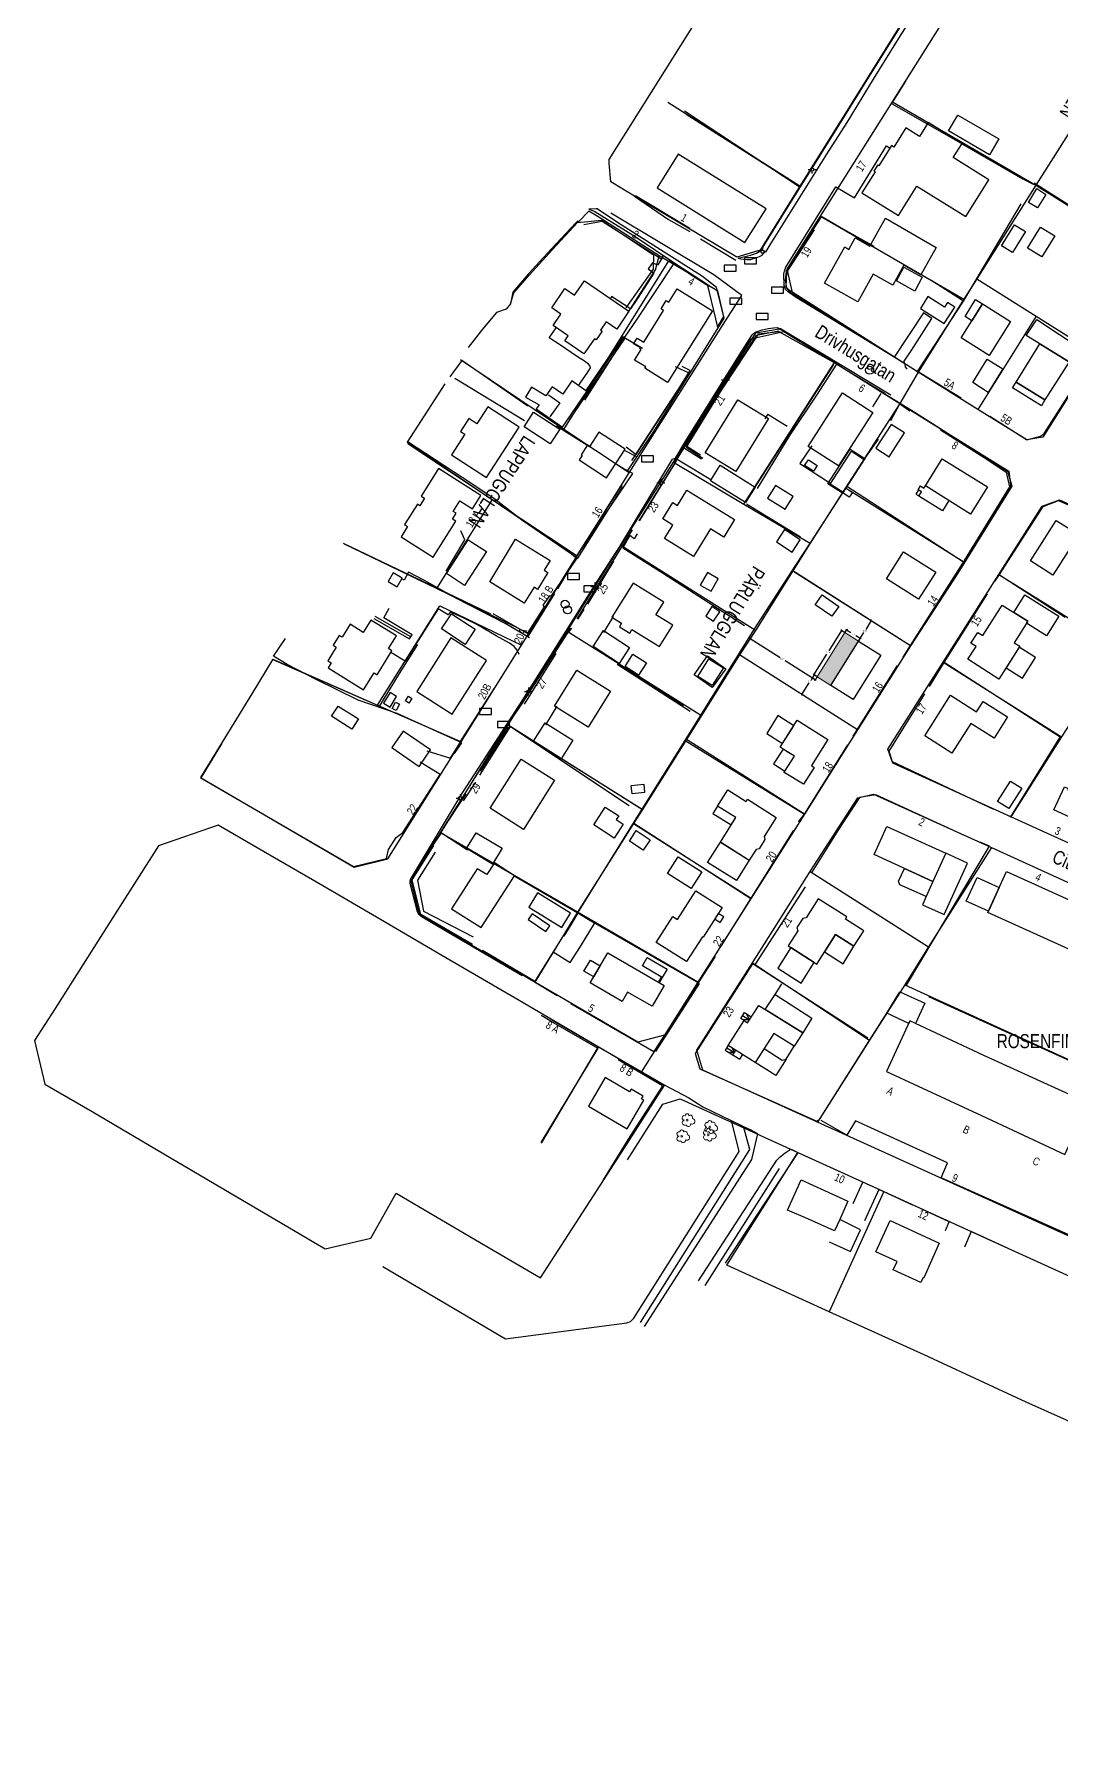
# Model space of a CAD drawing. Header units: inches. Extents: x 293 to 5393, y -540 to 5186.
# Drawn here: x 293.1 to 549.6, y 110.1 to 540 of the extents above; entities that cross this region are included whole.
import ezdxf
from ezdxf.enums import TextEntityAlignment as Align

# ---------------------------------------------------------------- set-up
doc = ezdxf.new("R2010")
doc.units = ezdxf.units.IN
doc.header["$MEASUREMENT"] = 0
doc.layers.get('Defpoints').update_dxf_attribs({"color": 8})
doc.layers.add('Jordslänt_krön Inm', color=8, linetype='Continuous', lineweight=0)
doc.layers.add('Lövträd', color=8, linetype='Continuous', lineweight=9)
doc.styles.add('Arial Narrow', font='Arial Narrow.ttf', dxfattribs={"height": 0.2})
doc.styles.get("Standard").update_dxf_attribs({"font": 'arial.ttf'})
doc.dimstyles.get("Standard").update_dxf_attribs({"dimtxt": 0.18, "dimasz": 0.18, "dimexe": 0.12, "dimexo": 0.0625, "dimgap": 0.09, "dimtad": 0, "dimtih": 1, "dimtoh": 1, "dimzin": 0, "dimtxsty": 'Standard', "dimblk": 'OBLIQUE', "dimblk1": 'OBLIQUE', "dimblk2": 'OBLIQUE', "dimcen": 0.09, "dimadec": 0, "dimazin": 0, "dimtfac": 1, "dimtofl": 0, "dimtmove": 0, "dimatfit": 3, "dimldrblk": 'OPEN90', "dimfxl": 1, "dimtolj": 1, "dimtzin": 0, "dimarcsym": 0})

# ---------------------------------------------------------------- blocks, each defined once
blk = doc.blocks.new('symboler_42')
at = {"layer": 'Lövträd', "color": 0, "lineweight": -2, "flags": 128}
for points in [[(-0.15, 0, -1.15301), (-0.1, 0.25, -1.132782), (0.1, 0.25)], [(0.3, 0.1, -1.18046), (0.2, -0.2, -1), (-0.05, -0.25)], [(0.1, 0.25, -0.780776), (0.3, 0.1)], [(-0.05, -0.25, -1.246616), (-0.15, 0)]]:
    blk.add_lwpolyline(points, format="xyb", dxfattribs=at)
at = {"layer": 'Lövträd', "color": 0, "lineweight": -2}
blk.add_circle((0, 0), 0.05, dxfattribs=at)
blk = doc.blocks.new('BEL')
at = {"lineweight": -2}
for p, q in [((0.01, 0.99), (0.01, 0.39)), ((-0.99, -0.01), (-0.39, -0.01)), ((0.01, -1.01), (0.01, -0.41)), ((0.41, -0.01), (1.01, -0.01))]:
    blk.add_line(p, q, dxfattribs=at)
blk.add_circle((0.01, -0.01), 0.4, dxfattribs=at)
blk = doc.blocks.new('RB')
at = {"lineweight": -2, "flags": 128}
blk.add_lwpolyline([(-1.5, -0.76), (1.5, -0.76), (1.5, 0.74), (-1.5, 0.74)], close=True, dxfattribs=at)
blk = doc.blocks.new('DNB_2')
at = {"lineweight": -2}
blk.add_circle((0, -0.01), 1, dxfattribs=at)
blk = doc.blocks.new('_Oblique')
at = {"color": 0, "linetype": 'ByBlock', "lineweight": -2}
blk.add_line((-0.5, -0.5), (0.5, 0.5), dxfattribs=at)
blk = doc.blocks.new('*D13')
at = {"layer": 'Defpoints', "color": 0, "transparency": 16777216}
for p in [(502.1, 393.46), (502.1, 393.46), (498.9, 388.33)]:
    blk.add_point(p, dxfattribs=at)
at = {"layer": 'Jordslänt_krön Inm', "color": 0, "lineweight": -2, "transparency": 16777216}
for p, q in [((502.1, 393.46), (500.75, 391.29)), ((502, 393.52), (501.9, 393.59)), ((498.79, 388.39), (498.7, 388.45)), ((498.9, 388.33), (500.25, 390.49))]:
    blk.add_line(p, q, dxfattribs=at)
at = {"layer": 'Jordslänt_krön Inm', "color": 0, "lineweight": -2, "transparency": 16777216, "xscale": 0.36, "yscale": 0.36, "zscale": 0.36}
for p, rotation in [((502.1, 393.46), 58.02413013547444), ((498.9, 388.33), 238.0241301354744)]:
    blk.add_blockref('_Oblique', p, dxfattribs=dict(at, rotation=rotation))
at = {"layer": 'Jordslänt_krön Inm', "color": 0, "transparency": 16777216, "insert": (500.5, 390.89), "char_height": 0.36, "attachment_point": 5}
blk.add_mtext('\\A1;6,05', dxfattribs=at)
blk = doc.blocks.new('_Open90')
at = {"color": 0, "linetype": 'ByBlock', "lineweight": -2}
for p, q in [((0, 0), (-1, 0)), ((-0.5, 0.5), (0, 0)), ((0, 0), (-0.5, -0.5))]:
    blk.add_line(p, q, dxfattribs=at)
blk = doc.blocks.new('*D14')
at = {"layer": 'Defpoints', "color": 0, "transparency": 16777216}
for p in [(488.59, 379.43), (484.75, 375.02), (485.53, 374.54)]:
    blk.add_point(p, dxfattribs=at)
at = {"layer": 'Jordslänt_krön Inm', "color": 0, "lineweight": -2, "transparency": 16777216}
for p, q in [((487.81, 379.92), (487.05, 378.7)), ((488.48, 379.5), (487.61, 380.05)), ((485.43, 374.6), (484.55, 375.15)), ((484.75, 375.02), (486.56, 377.91))]:
    blk.add_line(p, q, dxfattribs=at)
at = {"layer": 'Jordslänt_krön Inm', "color": 0, "lineweight": -2, "transparency": 16777216, "xscale": 0.36, "yscale": 0.36, "zscale": 0.36}
for p, rotation in [((487.81, 379.92), 58.02503571087261), ((484.75, 375.02), 238.0250357108726)]:
    blk.add_blockref('_Oblique', p, dxfattribs=dict(at, rotation=rotation))
at = {"layer": 'Jordslänt_krön Inm', "color": 0, "transparency": 16777216, "insert": (486.8, 378.31), "char_height": 0.36, "attachment_point": 5}
blk.add_mtext('\\A1;5,77', dxfattribs=at)
blk = doc.blocks.new('*D15')
at = {"layer": 'Defpoints', "color": 0, "transparency": 16777216}
for p in [(471.85, 389.02), (472.35, 389.8), (488.59, 379.43)]:
    blk.add_point(p, dxfattribs=at)
at = {"layer": 'Jordslänt_krön Inm', "color": 0, "lineweight": -2, "transparency": 16777216}
for p, q in [((472.28, 389.7), (471.72, 388.81)), ((471.85, 389.02), (479.34, 384.23)), ((488.09, 378.65), (480.59, 383.43)), ((488.52, 379.33), (487.96, 378.44))]:
    blk.add_line(p, q, dxfattribs=at)
at = {"layer": 'Jordslänt_krön Inm', "color": 0, "lineweight": -2, "transparency": 16777216, "xscale": 0.36, "yscale": 0.36, "zscale": 0.36}
for p, rotation in [((471.85, 389.02), 147.4459181647079), ((488.09, 378.65), 327.4459181647079)]:
    blk.add_blockref('_Oblique', p, dxfattribs=dict(at, rotation=rotation))
at = {"layer": 'Jordslänt_krön Inm', "color": 0, "transparency": 16777216, "insert": (479.97, 383.83), "char_height": 0.36, "attachment_point": 5}
blk.add_mtext('\\A1;19,27', dxfattribs=at)
blk = doc.blocks.new('*D16')
at = {"layer": 'Defpoints', "color": 0, "transparency": 16777216}
for p in [(495.47, 390.46), (487.78, 379.93), (488.59, 379.43)]:
    blk.add_point(p, dxfattribs=at)
at = {"layer": 'Jordslänt_krön Inm', "color": 0, "lineweight": -2, "transparency": 16777216}
for p, q in [((494.67, 390.97), (491.51, 385.9)), ((495.37, 390.53), (494.47, 391.09)), ((487.78, 379.93), (491.01, 385.11)), ((488.48, 379.5), (487.58, 380.06))]:
    blk.add_line(p, q, dxfattribs=at)
at = {"layer": 'Jordslänt_krön Inm', "color": 0, "lineweight": -2, "transparency": 16777216, "xscale": 0.36, "yscale": 0.36, "zscale": 0.36}
for p, rotation in [((494.67, 390.97), 58.02503571172137), ((487.78, 379.93), 238.0250357117214)]:
    blk.add_blockref('_Oblique', p, dxfattribs=dict(at, rotation=rotation))
at = {"layer": 'Jordslänt_krön Inm', "color": 0, "transparency": 16777216, "insert": (491.26, 385.5), "char_height": 0.36, "attachment_point": 5}
blk.add_mtext('\\A1;13,00', dxfattribs=at)
blk = doc.blocks.new('*D18')
at = {"layer": 'Defpoints', "color": 0, "transparency": 16777216}
for p in [(495.47, 390.46), (498.9, 388.33), (499.34, 389.03)]:
    blk.add_point(p, dxfattribs=at)
at = {"layer": 'Jordslänt_krön Inm', "color": 0, "lineweight": -2, "transparency": 16777216}
for p, q in [((495.54, 390.57), (496.04, 391.37)), ((495.91, 391.17), (496.99, 390.49)), ((499.34, 389.03), (498.26, 389.7)), ((498.97, 388.43), (499.46, 389.23))]:
    blk.add_line(p, q, dxfattribs=at)
at = {"layer": 'Jordslänt_krön Inm', "color": 0, "lineweight": -2, "transparency": 16777216, "xscale": 0.36, "yscale": 0.36, "zscale": 0.36}
for p, rotation in [((495.91, 391.17), 148.0322542830958), ((499.34, 389.03), 328.0322542830958)]:
    blk.add_blockref('_Oblique', p, dxfattribs=dict(at, rotation=rotation))
at = {"layer": 'Jordslänt_krön Inm', "color": 0, "transparency": 16777216, "insert": (497.63, 390.1), "char_height": 0.36, "attachment_point": 5}
blk.add_mtext('\\A1;4,04', dxfattribs=at)

msp = doc.modelspace()

# ---------------------------------------------------------------- hatches: boundary and pattern name
at = {"layer": 'Jordslänt_krön Inm'}
h = msp.add_hatch(dxfattribs=at)
h.set_pattern_fill('ANSI31', color=8, scale=0.04, angle=342)
h.set_pattern_definition([(27, (-102495.71661, -6219799.61023), (-0.057656793467, 0.113157828572), [])])
h.paths.add_polyline_path([(498.899, 388.325), (495.474, 390.463), (488.588, 379.432), (491.991, 377.26)])
h.paths.add_polyline_path([(833.025, 1966.017), (833.506, 1961.348), (836.56, 1961.662), (836.079, 1966.332)], flags=9)
h.paths.add_polyline_path([(990.242, 170.906), (992.231, 171.92), (990.856, 174.618), (988.867, 173.604)], flags=9)
h.paths.add_polyline_path([(988.42, 174.867), (1008.855, 185.278), (1005.798, 191.277), (985.364, 180.865)], flags=9)
h.paths.add_polyline_path([(1648.439, -539.719), (1650.659, -539.719), (1650.659, -536.731), (1648.439, -536.731)], flags=9)
h.paths.add_polyline_path([(409.551, -140.514), (437.091, -140.514), (437.091, -133.925), (409.551, -133.925)], flags=9)
h.paths.add_polyline_path([(604.903, -163.034), (606.225, -166.228), (609.024, -165.069), (607.701, -161.875)], flags=9)
h.paths.add_polyline_path([(611.238, -180.766), (612.566, -183.972), (615.402, -182.797), (614.074, -179.591)], flags=9)
h.paths.add_polyline_path([(478.399, -55.966), (478.977, -59.612), (481.968, -59.139), (481.391, -55.492)], flags=9)
h.paths.add_polyline_path([(833.915, 138.628), (859.134, 138.628), (859.134, 144), (833.915, 144)], flags=9)
h.paths.add_polyline_path([(772.918, 146.841), (796.565, 146.841), (796.565, 153.646), (772.918, 153.646)], flags=9)
h.paths.add_polyline_path([(1082.577, 196.526), (1096.353, 196.526), (1096.353, 201.754), (1082.577, 201.754)], flags=9)

# ---------------------------------------------------------------- linework, layer by layer
at = {"flags": 128}
for points in [[(582.868, 722.536), (606.847, 707.04), (608.056, 697.917), (583.443, 660.206), (552.238, 611.296), (497.523, 523.365), (484.276, 502.075), (474.326, 486.086), (468.516, 484.318), (441.303, 500.592), (437.012, 503.16), (436.664, 507.768), (436.595, 508.694), (536.712, 668.055), (574.448, 726.097), (575.309, 727.42), (578.321, 734.771)], [(619.138, 556.819), (609.83, 542.242), (598.869, 525.253), (594.643, 518.095), (572.949, 483.616), (558.116, 460.218), (544.932, 439.329), (540.932, 438.627), (528.713, 446.266), (513.817, 455.578), (482.501, 475.113), (481.08, 481.302), (489.417, 494.55), (507.42, 523.158), (522.451, 547.041), (534.25, 565.79), (545.596, 583.817), (554.685, 598.26)], [(468.834, 484.08), (471.884, 484.805), (473.46, 485.342), (474.087, 485.701), (474.553, 486.095), (479.693, 494.27), (492.064, 514.136), (502.329, 530.591), (526.041, 568.612)], [(516.951, 551.804), (509.216, 539.516), (502.571, 528.771), (495.977, 517.972), (490.946, 510.068), (476.791, 487.379), (476, 486.114), (475.724, 485.745), (475.284, 485.274), (474.557, 484.659), (474.086, 484.383), (473.677, 484.198), (472.95, 483.952), (472.336, 483.778), (471.886, 483.666), (471.026, 483.625), (470.136, 483.696), (469.47, 483.809), (469.03, 483.957), (468.834, 484.08)], [(510.636, 528.261), (507.161, 522.737), (524.926, 512.529), (539.915, 503.854)], [(510.636, 528.261), (507.161, 522.737), (524.926, 512.529), (539.915, 503.854)], [(558.137, 525.984), (543.178, 502.267)], [(484.276, 502.075), (451.313, 522.926)], [(484.33, 501.755), (455.477, 520.786)], [(507.42, 523.158), (543.178, 502.267)], [(455.824, 520.046), (484.251, 502.091)], [(455.824, 520.046), (484.251, 502.091)], [(511.02, 456.317), (510.616, 456.916), (510.554, 457.476), (510.368, 457.788), (510.339, 458.345), (512.205, 461.173), (517.218, 468.938), (515.165, 470.432), (507.832, 459.332), (483.343, 474.23), (481.414, 475.538), (480.668, 476.254), (480.326, 477.187), (480.264, 480.144), (480.447, 480.799), (480.789, 481.795), (493.228, 501.91), (497.893, 499.171), (505.874, 512.144), (506.775, 511.563)], [(525.435, 512.19), (540.921, 503.476)], [(539.915, 503.854), (542.508, 502.52)], [(539.915, 503.854), (542.508, 502.52)], [(442.952, 499.564), (451.481, 493.72), (456.745, 490.721)], [(443.2, 499.692), (456.748, 491.588)], [(443.2, 499.692), (456.748, 491.588)], [(543.178, 502.267), (528.433, 478.888)], [(543.63, 496.602), (541.312, 498.005), (543.394, 501.427), (545.691, 500.005), (543.63, 496.602)], [(572.287, 484.017), (542.794, 502.81)], [(572.287, 484.017), (542.794, 502.81)], [(543.178, 502.267), (572.949, 483.616)], [(441.186, 470.23), (448.172, 481.178), (449.149, 484.655), (433.618, 494.517), (431.543, 495.768), (429.018, 493.199), (428.657, 493.237), (428.426, 492.992), (422.229, 486.424), (416.409, 480.046), (412.561, 475.587), (411.991, 472.659), (410.924, 471.314), (408.501, 470.499), (404.971, 466.302), (401.431, 461.731)], [(463.679, 466.823), (465.303, 469.498), (463.4, 476.711), (459.917, 479.45), (438.985, 492.832), (433.601, 496.367), (433.357, 496.428), (431.575, 496.266)], [(431.575, 496.266), (432.448, 495.964), (433.075, 495.695), (443.105, 489.456), (453.237, 482.656), (461.104, 477.583), (463.679, 466.823)], [(462.782, 479.882), (437.035, 495.28)], [(489.417, 494.55), (525.24, 473.796)], [(489.755, 494.481), (501.525, 487.569)], [(525.094, 473.308), (539.553, 497.605)], [(525.094, 473.308), (539.553, 497.605)], [(411.991, 472.659), (412.789, 475.39), (416.633, 479.846), (422.451, 486.221), (428.731, 492.948), (434.694, 493.516), (447.702, 484.897), (447.593, 481.333), (440.823, 471.674)], [(411.991, 472.659), (412.789, 475.39), (416.633, 479.846), (422.451, 486.221), (428.731, 492.948), (434.694, 493.516), (447.702, 484.897), (447.593, 481.333), (440.823, 471.674)], [(430.284, 492.455), (434.885, 493.336), (449.568, 483.967)], [(487.793, 491.168), (480.927, 480.576), (480.763, 476.895), (481.826, 475.505), (491.43, 469.575), (493.147, 468.552)], [(480.834, 480.686), (489.685, 494.379)], [(480.834, 480.686), (489.685, 494.379)], [(489.685, 494.379), (502.756, 487.079)], [(489.685, 494.379), (502.756, 487.079)], [(540.602, 490.709), (537.393, 485.442), (534.577, 487.146), (537.836, 492.395), (540.602, 490.709)], [(547.938, 489.664), (544.723, 484.35), (541.113, 486.532), (544.327, 491.846), (547.938, 489.664)], [(459.434, 488.876), (468.271, 483.532)], [(425.288, 441.232), (451.57, 483.417), (463.731, 475.856)], [(452.828, 482.931), (443.542, 468.783), (440.452, 464.305), (439.893, 464.335), (430.772, 450.98)], [(449.981, 484.842), (449.929, 484.25), (448.723, 482.305), (447.486, 482.924), (446.397, 481.392), (447.781, 480.273), (443.719, 473.939), (441.924, 471.405), (437.244, 474.439), (436.976, 473.937)], [(456.607, 480.202), (449.149, 484.655)], [(456.607, 480.202), (461.056, 477.43)], [(456.607, 480.202), (461.056, 477.43)], [(463.731, 475.857), (461.056, 477.43)], [(465.555, 468.119), (469.756, 474.742), (462.782, 479.882)], [(480.834, 480.686), (480.599, 478.533), (480.884, 476.545), (513.592, 455.76)], [(480.834, 480.686), (480.599, 478.533), (480.884, 476.545), (513.592, 455.76)], [(525.094, 473.308), (517.203, 478.411)], [(525.094, 473.308), (517.203, 478.411)], [(528.433, 478.888), (525.24, 473.796)], [(528.427, 478.89), (558.116, 460.218)], [(528.427, 478.89), (558.116, 460.218)], [(528.433, 478.888), (543.274, 469.553)], [(465.328, 469.081), (463.731, 475.856)], [(525.24, 473.796), (513.817, 455.578), (509.243, 447.748), (495.672, 426.678)], [(524.525, 449.027), (513.592, 455.76), (525.094, 473.308)], [(524.525, 449.027), (513.592, 455.76), (525.094, 473.308)], [(529.843, 472.638), (527.19, 468.4), (525.495, 469.461), (528.148, 473.699), (529.843, 472.638)], [(441.107, 430.761), (447.796, 440.729), (465.328, 469.081)], [(536.827, 468.266), (531.501, 459.765), (524.519, 464.133), (529.843, 472.638), (536.827, 468.266)], [(543.274, 469.553), (528.713, 446.266)], [(543.394, 468.725), (549.13, 464.946), (553.765, 461.893), (551.343, 458.215), (540.764, 464.711), (543.394, 468.725)], [(543.274, 469.553), (558.116, 460.218)], [(352.623, 383.812), (347.391, 375.202), (334.545, 354.247), (372.937, 331.861), (381.33, 333.954), (399.632, 363.196), (414.701, 387.306), (416.575, 390.288), (428.651, 409.628), (441.637, 430.405), (465.555, 468.119)], [(536.4, 430.781), (536.96, 426.771), (525.218, 408.188), (511.924, 387.149), (498.685, 366.197), (485.376, 345.132), (472.089, 324.104), (458.802, 303.076), (450.465, 289.882), (443.801, 288.129), (418.036, 303.127), (389.279, 319.957), (387.126, 328.745), (394.476, 340.452), (411.394, 367.414), (426.126, 390.872), (439.529, 412.214), (452.722, 433.053), (471.98, 463.879), (480.212, 465.759), (492.894, 457.954), (509.243, 447.748), (536.4, 430.781)], [(428.97, 452.207), (431.122, 455.291), (431.975, 456.675), (431.916, 457.058), (431.475, 457.53), (430.474, 458.295), (428.679, 459.356), (424.205, 462.449), (421.674, 464.158), (423.402, 466.677)], [(427.884, 446.071), (440.322, 464.329), (444.964, 461.585)], [(427.884, 446.071), (440.322, 464.329), (444.964, 461.585)], [(453.013, 432.922), (473.243, 465.375), (479.06, 466.43), (480.213, 465.793)], [(455.816, 437.194), (473.44, 464.819), (479.019, 465.889)], [(455.816, 437.194), (473.44, 464.819), (479.019, 465.889)], [(493.478, 457.587), (479.07, 465.624), (473.799, 465.033), (464.792, 451.336), (455.863, 436.851), (459.993, 434.096)], [(468.745, 459.245), (472.349, 464.928), (472.636, 465.197), (473.37, 465.609), (474.803, 466.111), (476.308, 466.47), (477.687, 466.649), (478.549, 466.69), (478.783, 466.666), (479.076, 466.602), (479.415, 466.462), (489.601, 460.386), (506.965, 449.921)], [(426.75, 443.658), (440.627, 464.049)], [(426.75, 443.658), (440.627, 464.049)], [(440.486, 464.19), (430.484, 448.536)], [(544.178, 462.615), (546.612, 461.121), (551.343, 458.215), (551.48, 458.132), (545.448, 448.61), (538.26, 453.059), (544.178, 462.615)], [(414.889, 304.702), (397.44, 314.963), (389.941, 319.364), (389.184, 319.97), (388.755, 320.678), (386.937, 327.753), (386.912, 328.334), (387.013, 328.789), (400.025, 350.433), (415.068, 373.673), (421.882, 384.509), (433.769, 403.466), (439.299, 412.008), (452.429, 433.794), (452.908, 433.994), (453.169, 434.1), (455.742, 438.416), (468.745, 459.245)], [(416.34, 447.051), (399.817, 458.486), (396.875, 454.368)], [(416.34, 447.051), (399.817, 458.486), (396.875, 454.368)], [(425.288, 441.232), (399.529, 458.641)], [(440.905, 436.914), (443.389, 434.946), (456.57, 455.288), (453.154, 456.921)], [(440.905, 436.914), (443.389, 434.946), (456.57, 455.288), (453.154, 456.921)], [(442.286, 433.523), (453.969, 451.339), (456.849, 455.943), (454.849, 456.984)], [(470.257, 422.609), (492.894, 457.954)], [(472.924, 426.566), (492.772, 457.46)], [(472.924, 426.566), (492.772, 457.46)], [(473.642, 426.5), (481.784, 439.764), (488.471, 449.801), (493.466, 457.594), (505.542, 450.234)], [(534.917, 456.422), (531.319, 450.52), (527.418, 452.96), (530.99, 458.817), (534.917, 456.422)], [(395.555, 452.67), (386.155, 438.109), (426.117, 411.096), (428.339, 409.214), (439.847, 427.446)], [(395.555, 452.67), (386.155, 438.109), (426.117, 411.096), (428.339, 409.214), (439.847, 427.446)], [(398.077, 454.101), (415.48, 443.492)], [(500.949, 452.931), (512.098, 446.093), (536.119, 430.814), (537.185, 427.069), (523.737, 405.333), (511.916, 387.155)], [(544.566, 447.192), (537.382, 451.639), (538.26, 453.059), (545.448, 448.61), (544.566, 447.192)], [(545.26, 440.23), (553.108, 452.515)], [(545.26, 440.23), (553.108, 452.515)], [(421.449, 449.938), (424.338, 447.891), (421.845, 444.369)], [(502.461, 446.886), (504.548, 450.227)], [(502.461, 446.886), (504.548, 450.227)], [(506.966, 443.523), (509.181, 447.626), (511.684, 445.941)], [(506.966, 443.523), (509.181, 447.626), (511.684, 445.941)], [(475.608, 443.937), (476.301, 445.037)], [(475.608, 443.937), (476.301, 445.037)], [(476.286, 445.081), (481.058, 442.073)], [(531.676, 444.58), (540.859, 438.715)], [(531.676, 444.58), (540.859, 438.715)], [(431.679, 436.873), (423.485, 442.089)], [(431.679, 436.873), (423.485, 442.089)], [(441.107, 430.761), (425.288, 441.232)], [(500.302, 433.759), (503.93, 438.842)], [(500.302, 433.759), (503.93, 438.842)], [(507.538, 436.009), (510.354, 440.416), (507.018, 442.525), (504.213, 438.134), (503.197, 436.544), (506.522, 434.42), (507.538, 436.009)], [(519.389, 441.122), (531.159, 433.69), (535.8, 430.581), (536.604, 426.868), (525.289, 408.523)], [(519.389, 441.122), (531.159, 433.69), (535.8, 430.581), (536.604, 426.868), (525.289, 408.523)], [(540.932, 438.627), (544.318, 439.588), (545.26, 440.23)], [(540.932, 438.627), (544.318, 439.588), (545.26, 440.23)], [(386.194, 438.327), (399.877, 429.32), (408.039, 423.915), (414.84, 418.67), (428.763, 409.062), (440.046, 426.877)], [(386.353, 437.759), (407.419, 423.749)], [(440.22, 436.137), (443.582, 434.422)], [(459.697, 433.787), (454.815, 436.862)], [(459.459, 434.797), (455.816, 437.194)], [(459.459, 434.797), (455.816, 437.194)], [(487.207, 437.16), (484.284, 432.713)], [(487.207, 437.16), (484.284, 432.713)], [(497.159, 435.807), (500.302, 433.759), (494.996, 425.536), (491.844, 427.569), (497.159, 435.807)], [(428.713, 409.796), (442.572, 430.2)], [(438.15, 432.855), (440.595, 431.252)], [(438.15, 432.855), (440.595, 431.252)], [(442.572, 430.2), (440.595, 431.252)], [(441.637, 430.405), (441.107, 430.761)], [(444.141, 418.391), (453.424, 433.427)], [(452.99, 432.805), (444.179, 418.529)], [(452.99, 432.805), (444.179, 418.529)], [(452.722, 433.053), (470.257, 422.609)], [(453.174, 434.109), (455.148, 432.93), (461.998, 428.726)], [(484.284, 432.713), (491.965, 427.755)], [(484.284, 432.713), (491.965, 427.755)], [(526.853, 420.112), (515.594, 427.191), (519.824, 433.942), (531.095, 426.88), (526.853, 420.112)], [(495.672, 426.678), (486.862, 412.802)], [(496.571, 424.303), (494.974, 425.422), (495.795, 426.593), (497.366, 425.494), (496.571, 424.303)], [(495.672, 426.678), (525.218, 408.188)], [(511.902, 387.214), (525.13, 408.083), (495.948, 427.013)], [(511.902, 387.214), (525.13, 408.083), (495.948, 427.013)], [(513.888, 426.127), (513.226, 425.088), (513.957, 424.622)], [(521.479, 423.491), (519.849, 420.9), (513.937, 424.591), (514.619, 425.661), (513.793, 426.188), (514.386, 427.119), (515.212, 426.592), (515.594, 427.191)], [(407.419, 423.749), (393.524, 401.456)], [(407.419, 423.749), (428.651, 409.628)], [(444.886, 346.314), (455.649, 363.53), (472.862, 391.212), (483.273, 407.35), (487.039, 413.142), (494.974, 425.422)], [(444.886, 346.314), (455.649, 363.53), (472.862, 391.212), (483.273, 407.35), (487.039, 413.142), (494.974, 425.422)], [(470.257, 422.609), (486.862, 412.802)], [(470.928, 422.642), (484.432, 414.384)], [(549.113, 423.652), (578.57, 410.303), (600.885, 400.19), (630.318, 386.852), (632.266, 382.679), (626.498, 363.177), (619.023, 338.246), (611.685, 313.888), (608.048, 312.166), (578.682, 325.503), (557.821, 334.972), (536.96, 344.441), (507.512, 357.811), (506.257, 361.379), (520.027, 383.105), (533.915, 405.025), (544.742, 422.113), (549.113, 423.652)], [(532.981, 403.207), (534.101, 404.992), (545.054, 421.974)], [(532.981, 403.207), (534.101, 404.992), (545.054, 421.974)], [(545.005, 421.989), (548.858, 423.449), (569.813, 414.089)], [(545.005, 421.989), (548.858, 423.449), (569.813, 414.089)], [(553.895, 414.998), (547.464, 404.852), (541.842, 408.405), (548.268, 418.49), (553.895, 414.998)], [(407.035, 395.077), (391.697, 402.462), (370.302, 412.736)], [(407.035, 395.077), (391.697, 402.462), (370.302, 412.736)], [(395.918, 405.796), (400.559, 413.668), (399.576, 415.872)], [(428.63, 393.905), (442.43, 416.139)], [(428.63, 393.905), (442.43, 416.139)], [(443.63, 415.125), (442.883, 413.944), (441.781, 414.731), (440.051, 411.7), (449.963, 405.403), (470.389, 392.235)], [(486.862, 412.802), (482.524, 405.936)], [(393.524, 401.456), (370.49, 412.616)], [(416.394, 390.535), (420.493, 396.945), (420.177, 397.336), (421.867, 399.786), (422.225, 399.655), (428.643, 409.109)], [(416.394, 390.535), (420.493, 396.945), (420.177, 397.336), (421.867, 399.786), (422.225, 399.655), (428.643, 409.109)], [(473.132, 391.02), (439.529, 412.214)], [(513.903, 398.85), (505.907, 403.914), (510.167, 410.638), (518.17, 405.571), (513.903, 398.85)], [(416.727, 389.163), (410.648, 392.721), (398.527, 399.022), (390.494, 403.477), (386.55, 405.614), (385.429, 403.549), (384.863, 403.932)], [(423.845, 401.427), (426.638, 406.19)], [(431.279, 397.57), (437.769, 408.355)], [(482.524, 405.936), (473.132, 391.02)], [(482.523, 405.936), (511.902, 387.214)], [(482.523, 405.936), (511.902, 387.214)], [(511.924, 387.149), (482.524, 405.936)], [(533.915, 405.025), (563.596, 386.51)], [(534.141, 404.945), (550.519, 394.333)], [(534.141, 404.945), (550.519, 394.333)], [(416.575, 390.288), (393.524, 401.456)], [(416.371, 389.54), (423.098, 400.286)], [(493.971, 397.02), (492.255, 394.554), (488.087, 397.415), (489.784, 399.889), (493.971, 397.02)], [(520.252, 383.016), (531.112, 400.182)], [(520.252, 383.016), (531.112, 400.182)], [(540.455, 399.934), (548.921, 394.611), (545.833, 389.701), (540.867, 392.824), (541.188, 393.331), (537.687, 395.532), (540.455, 399.934)], [(377.877, 394.014), (386.788, 388.882), (387.429, 389.896), (380.358, 394.159), (381.661, 396.622)], [(378.771, 372.345), (394.3, 397.191), (414.701, 387.306)], [(414.154, 385.001), (413.688, 386.057), (412.892, 387.035), (411.697, 387.831), (408.441, 389.678), (403.773, 392.431), (399.649, 394.387), (396.935, 395.582), (396.392, 394.894), (393.895, 396.415), (385.718, 383.304), (382.133, 385.538)], [(428.84, 393.87), (430.414, 396.232)], [(534.809, 397.342), (541.188, 393.331), (537.776, 387.945), (539.173, 387.06), (533.97, 378.873), (526.206, 383.808), (528.245, 387.015), (526.979, 387.82), (528.695, 390.52), (529.961, 389.715), (534.809, 397.342)], [(378.138, 394.579), (386.989, 389.462)], [(407.584, 395.252), (416.403, 390.173)], [(407.584, 395.252), (416.403, 390.173)], [(426.949, 391.585), (414.906, 372.812)], [(426.949, 391.585), (414.906, 372.812)], [(426.559, 390.564), (427.306, 391.548)], [(435.301, 390.5), (437.729, 394.465)], [(398.042, 360.257), (399.812, 362.933), (383.685, 370.254), (373.93, 373.56), (363.427, 378.756), (356.229, 382.534), (352.807, 384.581), (355.757, 389.029)], [(379.142, 371.794), (384.299, 380.232), (388.868, 387.464)], [(426.126, 390.872), (459.664, 369.74)], [(473.132, 391.02), (469.187, 384.897)], [(504.498, 384.831), (497.59, 373.767), (491.991, 377.26), (498.899, 388.325), (504.498, 384.831)], [(510.01, 384.355), (511.902, 387.214)], [(510.01, 384.355), (511.902, 387.214)], [(352.623, 383.812), (378.771, 372.345), (399.632, 363.196)], [(407.896, 376.579), (399.456, 363.275), (352.725, 383.649)], [(407.896, 376.579), (399.456, 363.275), (352.725, 383.649)], [(415.506, 372.616), (423.412, 385.29)], [(439.117, 382.634), (455.172, 372.226)], [(439.117, 382.634), (455.172, 372.226)], [(462.352, 377.236), (458.757, 379.528), (461.543, 383.946), (465.144, 381.689), (462.352, 377.236)], [(469.187, 384.897), (459.664, 369.74)], [(498.685, 366.197), (469.187, 384.897)], [(516.588, 377.025), (520.252, 383.016)], [(516.588, 377.025), (520.252, 383.016)], [(520.027, 383.105), (549.606, 364.394)], [(536.959, 344.44), (549.261, 364.377), (520.252, 383.016)], [(536.959, 344.44), (549.261, 364.377), (520.252, 383.016)], [(535.74, 381.658), (539.833, 379.057), (543.111, 384.214), (539.017, 386.815), (535.74, 381.658)], [(438.595, 382.613), (456.848, 370.879)], [(497.526, 364.595), (508.6, 382.217)], [(497.526, 364.595), (508.6, 382.217)], [(515.419, 375.194), (506.482, 360.812), (507.272, 358.272), (532.639, 346.333)], [(515.419, 375.194), (506.482, 360.812), (507.272, 358.272), (532.639, 346.333)], [(536.14, 369.394), (532.807, 364.083), (526.948, 367.784), (522.213, 360.355), (515.424, 364.684), (521.863, 374.843), (528.384, 370.712), (529.997, 373.249), (536.14, 369.394)], [(557.84, 377.352), (549.606, 364.394)], [(367.32, 369.587), (368.926, 372.121), (373.994, 368.909), (372.388, 366.375), (367.32, 369.587)], [(414.906, 372.812), (411.225, 367.546), (394.474, 340.451)], [(420.784, 367.391), (423.654, 372.055)], [(459.664, 369.74), (455.937, 363.78)], [(404.296, 354.864), (411.994, 366.974)], [(404.461, 355.882), (411.465, 366.807)], [(404.461, 355.882), (411.465, 366.807)], [(411.394, 367.414), (444.927, 346.232)], [(411.597, 367.286), (424.596, 359.132), (444.886, 346.314)], [(411.597, 367.286), (424.596, 359.132), (444.886, 346.314)], [(411.994, 366.974), (441.631, 347.232)], [(478.772, 369.73), (475.987, 365.279), (479.94, 362.775), (482.751, 367.209), (478.772, 369.73)], [(487.121, 357.225), (487.84, 356.77), (485.178, 352.561), (480.325, 355.534), (480.374, 355.611), (482.873, 359.555), (481.098, 360.679), (479.325, 361.802), (483.618, 368.578), (491.253, 363.758), (487.121, 357.225)], [(339.802, 362.675), (334.663, 354.206), (372.743, 331.996), (381.049, 333.988), (381.519, 336.244), (383.419, 339.285), (385.139, 340.494), (394.416, 355.016), (389.42, 358.083)], [(339.802, 362.675), (334.663, 354.206), (372.743, 331.996), (381.049, 333.988), (381.519, 336.244), (383.419, 339.285), (385.139, 340.494), (394.416, 355.016), (389.42, 358.083)], [(391.119, 360.925), (396.985, 359.072), (399.329, 362.841)], [(391.119, 360.925), (396.985, 359.072), (399.329, 362.841)], [(455.937, 363.78), (444.927, 346.232)], [(455.649, 363.53), (485.376, 345.132)], [(455.649, 363.53), (485.376, 345.132)], [(485.376, 345.132), (455.937, 363.78)], [(480.077, 361.326), (477.71, 357.664), (480.54, 355.871), (482.873, 359.555), (480.077, 361.326)], [(485.376, 345.132), (496.198, 362.423)], [(485.376, 345.132), (496.198, 362.423)], [(549.606, 364.394), (536.96, 344.441)], [(400.244, 348.448), (403.312, 353.093)], [(445.453, 350.5), (442.348, 350.219), (442.161, 352.3), (445.248, 352.619), (445.453, 350.5)], [(539.689, 351.571), (536.459, 346.478), (533.639, 348.263), (536.858, 353.363), (539.689, 351.571)], [(396.615, 343.61), (400.941, 350.211)], [(396.615, 343.61), (400.941, 350.211)], [(601.221, 278.386), (593.507, 252.551), (585.939, 227.106), (582.357, 225.496), (552.927, 238.919), (488.619, 268.107), (460.053, 281.116), (458.556, 286.152), (472.398, 307.97), (486.856, 330.767), (498.734, 349.203), (502.642, 350.096), (532.088, 336.726), (578.846, 315.467), (605.496, 303.395), (607.455, 299.213), (601.221, 278.386)], [(468.267, 344.222), (463.697, 347.098), (466.265, 351.169), (470.83, 348.275), (471.166, 348.808), (478.351, 344.284), (475.368, 339.545), (475.526, 338.728), (474.114, 336.437), (473.318, 336.291), (471.603, 333.567), (471.086, 333.891), (464.409, 338.094), (468.267, 344.222)], [(525.494, 339.644), (503.199, 349.965), (499.176, 349.259), (493.893, 341.247), (487.275, 330.599)], [(525.494, 339.644), (503.199, 349.965), (499.176, 349.259), (493.893, 341.247), (487.275, 330.599)], [(551.122, 351.264), (558.134, 348.069), (555.635, 342.534), (547.696, 346.15), (550.307, 351.911), (551.225, 351.492), (551.122, 351.264)], [(413.042, 329.568), (428.77, 320.458), (444.886, 346.314)], [(413.042, 329.568), (428.77, 320.458), (444.886, 346.314)], [(444.927, 346.232), (442.697, 342.753)], [(468.267, 344.222), (463.692, 347.09), (462.545, 345.27), (467.116, 342.394), (468.267, 344.222)], [(483.936, 343.196), (485.376, 345.132)], [(483.936, 343.196), (485.376, 345.132)], [(535.637, 345.092), (536.957, 344.401)], [(535.637, 345.092), (536.957, 344.401)], [(379.497, 318.8), (364.098, 327.729), (348.726, 336.703), (339.012, 342.382), (324.111, 337.182), (313.294, 320.17), (298.238, 296.564), (293.093, 288.519), (295.728, 277.655), (307.499, 270.769), (327.258, 259.122), (345.091, 248.611), (350.26, 245.565), (365.737, 236.444), (377.093, 239.132), (383.432, 250.39), (403.269, 238.749), (419.486, 229.248), (435.268, 253.671), (440.479, 261.735), (450.331, 277.213), (444.583, 280.608), (433.847, 286.949), (414.11, 298.535), (394.842, 309.782), (379.497, 318.8)], [(394.697, 340.405), (392.628, 337.367), (387.264, 328.691), (389.365, 319.852), (402.412, 312.369), (402.448, 312.417)], [(394.697, 340.405), (392.628, 337.367), (387.264, 328.691), (389.365, 319.852), (402.412, 312.369), (402.448, 312.417)], [(428.728, 320.569), (394.476, 340.452)], [(394.507, 340.474), (401.4, 336.415)], [(394.507, 340.474), (401.4, 336.415)], [(394.738, 340.419), (401.267, 336.168)], [(442.697, 342.753), (428.728, 320.569)], [(443.41, 340.983), (446.836, 338.721), (445.119, 336.12), (441.693, 338.382), (443.41, 340.983)], [(442.697, 342.753), (472.089, 324.104)], [(472.039, 323.966), (442.8, 342.73)], [(472.039, 323.966), (442.8, 342.73)], [(464.613, 312.147), (482.716, 341.137)], [(464.613, 312.147), (482.716, 341.137)], [(517.497, 328.301), (502.811, 334.989), (506.008, 342.004), (520.696, 335.327), (517.497, 328.301)], [(402.498, 312.504), (389.566, 320.026), (387.456, 328.681), (392.825, 337.264)], [(402.498, 312.504), (389.566, 320.026), (387.456, 328.681), (392.825, 337.264)], [(393.213, 335.558), (388.739, 328.601), (390.253, 320.887), (402.644, 314.412)], [(468.406, 328.489), (461.212, 333.016), (464.409, 338.094), (471.585, 333.578), (468.406, 328.489)], [(510.843, 302.317), (531.621, 337.095), (529.303, 338.074)], [(510.843, 302.317), (531.621, 337.095), (529.303, 338.074)], [(532.088, 336.726), (516.399, 311.953)], [(451.227, 330.235), (453.901, 334.46), (459.811, 330.71), (457.138, 326.485), (451.227, 330.235)], [(515.756, 324.479), (509.231, 327.452), (508.894, 328.351), (510.353, 331.555), (517.497, 328.301)], [(515.756, 324.479), (514.843, 322.477), (520.307, 319.993), (526.158, 332.843), (520.696, 335.327), (517.497, 328.301)], [(485.543, 326.966), (473.093, 307.572)], [(485.543, 326.966), (473.093, 307.572)], [(486.856, 330.767), (516.399, 311.953)], [(517.497, 328.301), (515.756, 324.479)], [(534.031, 326.753), (531.343, 320.833), (525.807, 323.346), (528.493, 329.264), (534.031, 326.753)], [(531.203, 320.524), (535.854, 330.771), (569.152, 315.663), (564.507, 305.428), (531.203, 320.524)], [(460.117, 314.342), (459.906, 314.475), (455.976, 308.262), (448.396, 313.056), (452.492, 319.515), (453.675, 318.767), (458.231, 325.967), (464.826, 321.805), (460.117, 314.342)], [(495.646, 318.866), (495.987, 319.397), (488.824, 323.958), (485.811, 319.225), (484.96, 319.029), (483.527, 316.774), (483.705, 315.92), (481.331, 312.191), (482.006, 311.761), (487.843, 308.044), (488.493, 307.63), (493.181, 314.995), (497.745, 312.088), (500.211, 315.961), (495.646, 318.866)], [(428.728, 320.569), (418.036, 303.127)], [(425.31, 314.59), (425.164, 314.68), (422.662, 310.672), (426.854, 308.058), (429.481, 312.014), (432.961, 317.758), (432.021, 318.433), (428.77, 320.458), (427.311, 317.83), (425.31, 314.59)], [(427.311, 317.83), (428.77, 320.458), (432.021, 318.433)], [(458.802, 303.076), (428.728, 320.569)], [(432.021, 318.433), (458.932, 302.949)], [(432.021, 318.433), (458.932, 302.949)], [(464.352, 318.055), (465.227, 319.442), (463.874, 320.295), (463, 318.909), (464.352, 318.055)], [(490.432, 310.676), (495.071, 307.722), (497.745, 312.088), (493.181, 314.995), (490.432, 310.676)], [(418.169, 302.989), (404.933, 310.82)], [(418.169, 302.989), (404.933, 310.82)], [(418.27, 303.161), (405.035, 310.993)], [(418.27, 303.161), (405.035, 310.993)], [(422.662, 310.672), (417.958, 303.203), (423.644, 299.798)], [(422.662, 310.672), (417.958, 303.203), (423.644, 299.798)], [(450.354, 302.28), (447.349, 297.106), (441.241, 300.645), (439.863, 298.267), (431.885, 302.935), (436.279, 310.473), (444.243, 305.828), (450.354, 302.28)], [(487.843, 308.043), (482.006, 311.76), (478.713, 306.59), (484.55, 302.873), (487.843, 308.043)], [(516.399, 311.953), (510.44, 302.403)], [(434.382, 307.22), (432.76, 304.437), (430.342, 305.849), (431.964, 308.631), (434.382, 307.22)], [(446.127, 309.253), (451.097, 306.361), (449.9, 304.304), (444.93, 307.196), (446.127, 309.253)], [(472.455, 307.651), (458.074, 285.308), (459.237, 281.489), (488.511, 268.355)], [(472.455, 307.651), (458.074, 285.308), (459.237, 281.489), (488.511, 268.355)], [(458.932, 302.949), (463.149, 309.513)], [(458.932, 302.949), (463.149, 309.513)], [(472.398, 307.97), (501.664, 288.609)], [(501.207, 289.135), (472.589, 307.64)], [(501.207, 289.135), (472.589, 307.64)], [(458.932, 302.949), (447.782, 285.82)], [(458.932, 302.949), (447.782, 285.82)], [(459.109, 302.759), (448.19, 285.742)], [(448.919, 303.116), (449.684, 304.43), (449.9, 304.304), (449.135, 302.99), (448.919, 303.116)], [(449.303, 303.771), (449.517, 303.64)], [(449.515, 303.63), (449.307, 303.755)], [(449.334, 303.823), (449.548, 303.698)], [(478.08, 300.057), (479.781, 302.674)], [(510.44, 302.403), (501.664, 288.609)], [(510.44, 302.403), (564.46, 277.786)], [(427.024, 297.76), (447.782, 285.82)], [(427.024, 297.76), (447.782, 285.82)], [(470.348, 293.509), (471.19, 292.97), (473.989, 297.307), (484.972, 290.456), (482.869, 287.13), (477.77, 290.307), (473.12, 283.039), (466.373, 287.313), (470.348, 293.509)], [(484.972, 290.456), (475.619, 296.29), (478.08, 300.057), (487.265, 294.086), (484.972, 290.456)], [(511.429, 292.803), (505.947, 295.337), (509.247, 300.727), (515.484, 297.864), (513.12, 292.791), (511.724, 293.441), (511.429, 292.803)], [(516.365, 299.549), (564.405, 277.67)], [(516.365, 299.549), (564.405, 277.67)], [(422.097, 293.392), (433.768, 286.591), (419.531, 263.026)], [(422.097, 293.392), (433.768, 286.591), (419.531, 263.026)], [(422.097, 293.392), (419.641, 294.798)], [(422.097, 293.392), (419.641, 294.798)], [(422.273, 293.66), (450.54, 277.333), (456.562, 274.201), (459.988, 271.98)], [(470.341, 293.499), (469.499, 294.039), (470.427, 295.488), (472.117, 294.406)], [(469.963, 294.763), (471.653, 293.687)], [(471.653, 293.687), (470.052, 293.731)], [(470.936, 295.113), (471.653, 293.687)], [(488.944, 268.403), (488.663, 268.561), (488.474, 268.237), (488.757, 268.108), (499.157, 284.581), (505.947, 295.337)], [(550.458, 260.072), (556.369, 272.86), (530.235, 284.817), (511.724, 293.441), (505.864, 280.764), (529.643, 269.781), (550.458, 260.072)], [(450.465, 289.882), (444.583, 280.608)], [(479.869, 283.638), (480.86, 283.904), (482.869, 287.13), (477.769, 290.307), (475.352, 286.528), (479.869, 283.638)], [(501.664, 288.609), (488.619, 268.107)], [(433.847, 286.949), (419.633, 262.86)], [(466.381, 287.308), (465.631, 286.126), (469.264, 283.825), (470.012, 285.008)], [(466.006, 286.716), (467.906, 285.513)], [(467.906, 285.513), (466.669, 285.542)], [(467.338, 286.641), (467.906, 285.513)], [(467.531, 284.921), (468.282, 286.104)], [(480.86, 283.904), (478.284, 279.769), (473.12, 283.039)], [(449.989, 277.231), (438.878, 283.658)], [(449.989, 277.231), (438.878, 283.658)], [(445.247, 273.604), (444.72, 273.914), (445.124, 274.613), (442.119, 276.382), (441.732, 275.712), (435.619, 279.313), (431.458, 272.119), (441.103, 266.437), (445.247, 273.604)], [(449.989, 277.231), (441.793, 264.562), (435.119, 253.739)], [(449.989, 277.231), (441.793, 264.562), (435.119, 253.739)], [(441.196, 258.673), (450.009, 272.623), (454.341, 273.916), (483.77, 260.51)], [(459.988, 271.98), (471.958, 266.198)], [(380.113, 232.069), (410.767, 214.004), (441.008, 217.999), (441.961, 218.329), (442.796, 219.144), (469.093, 260.774), (467.164, 268.514)], [(444.486, 218.074), (471.797, 261.31), (470.147, 267.073)], [(552.953, 239.253), (519.563, 254.183), (521.133, 257.996), (498.166, 268.44), (496.013, 264.832), (489.61, 268.497)], [(445.429, 217.055), (472.253, 258.821), (473.735, 265.163), (471.958, 266.198)], [(458.977, 228.477), (478.498, 258.636)], [(483.643, 260.347), (465.612, 232.917)], [(483.643, 260.347), (465.612, 232.917)], [(566.353, 186.747), (540.784, 198.142), (515.259, 209.984), (491.571, 220.751), (466.002, 232.381), (470.525, 239.542), (483.77, 260.51), (505.193, 250.751), (528.853, 239.973), (554.516, 228.292)], [(482.067, 261.355), (483.77, 260.51)], [(497.536, 247.789), (499.989, 253.128), (483.689, 260.563)], [(497.536, 247.789), (499.989, 253.128), (483.689, 260.563)], [(460.631, 227.292), (479.16, 256.558)], [(494.198, 243.756), (492.874, 240.999), (486.212, 243.926), (481.14, 246.155), (484.609, 253.726), (496.273, 248.338), (494.198, 243.756)], [(505.193, 250.751), (491.571, 220.751)], [(512.504, 247.385), (503.965, 251.311), (500.358, 243.461)], [(512.504, 247.385), (503.965, 251.311), (500.358, 243.461)], [(520.624, 241.025), (521.567, 243.235), (514.713, 246.37)], [(520.624, 241.025), (521.567, 243.235), (514.713, 246.37)], [(491.543, 238.225), (496.883, 235.766), (499.393, 241.244), (494.198, 243.756), (492.874, 240.999)], [(507.574, 231.237), (508.538, 233.325), (503.208, 235.712), (506.819, 243.517), (519.013, 237.877), (515.183, 229.215), (515.006, 229.296), (514.439, 228.071), (507.574, 231.237)], [(539.205, 235.243), (527.072, 240.78), (525.373, 236.89)], [(539.205, 235.243), (527.072, 240.78), (525.373, 236.89)]]:
    msp.add_lwpolyline(points, dxfattribs=at)
for points in [[(499.77, 500.416), (508.883, 494.717), (513.494, 502.09), (525.723, 494.443), (531.459, 503.617), (522.561, 509.181), (524.761, 512.699), (516.303, 517.988), (514.121, 514.498), (510.759, 516.6), (507.762, 511.807), (507.162, 512.182), (504.012, 507.144), (503.689, 507.345), (502.747, 505.838), (503.044, 505.652), (499.77, 500.416)], [(523.716, 519.819), (533.917, 513.844), (531.608, 509.902), (521.407, 515.878), (523.716, 519.819)], [(448.629, 501.675), (470.542, 487.964), (475.801, 496.367), (453.888, 510.079), (448.629, 501.675)], [(518.31, 486.764), (514.494, 479.898), (510.191, 482.289), (507.442, 477.341), (502.532, 480.069), (498.703, 473.177), (490.413, 477.784), (495.451, 486.851), (496.514, 486.26), (498.093, 489.1), (501.717, 487.086), (505.598, 494.046), (518.31, 486.764)], [(508.357, 478.355), (510.235, 481.778), (514.809, 479.269), (512.931, 475.846), (508.357, 478.355)], [(430.446, 478.394), (441.566, 470.804), (438.511, 466.328), (435.89, 468.118), (434.481, 466.054), (434.86, 465.796), (433.371, 463.615), (432.927, 463.918), (430.334, 460.118), (425.56, 463.376), (426.411, 464.623), (422.651, 467.19), (424.586, 470.025), (422.27, 471.605), (425.576, 476.448), (427.991, 474.799), (430.446, 478.394)], [(462.406, 470.932), (451.216, 453.022), (445.563, 456.555), (445.756, 456.864), (442.986, 458.595), (444.613, 461.199), (444.326, 461.378), (444.47, 461.608), (442.746, 462.685), (443.631, 464.102), (445.276, 463.074), (450.226, 470.996), (449.578, 471.401), (450.897, 473.512), (451.558, 473.099), (453.63, 476.416), (462.406, 470.932)], [(514.342, 471.474), (520.312, 467.715), (522.917, 471.85), (521.109, 472.989), (520.389, 471.846), (516.227, 474.467), (514.342, 471.474)], [(418.385, 446.361), (425.008, 441.85), (431.083, 450.768), (427.267, 453.367), (425.038, 450.095), (422.37, 451.912), (420.823, 449.642), (417.241, 451.792), (415.765, 449.33), (419.121, 447.441), (418.385, 446.361)], [(460.586, 435.42), (468.75, 448.658), (476.392, 443.945), (468.227, 430.707), (460.586, 435.42)], [(494.9, 450.366), (502.476, 445.518), (493.911, 432.133), (486.335, 436.98), (494.9, 450.366)], [(397.236, 434.885), (405.952, 429.238), (414.129, 441.859), (406.312, 446.923), (403.556, 442.669), (401.589, 443.944), (399.517, 440.746), (400.584, 440.054), (397.236, 434.885)], [(415.36, 441.875), (417.752, 445.575), (424.32, 441.329), (421.928, 437.629), (415.36, 441.875)], [(429.159, 433.624), (435.999, 429.191), (440.637, 436.348), (434.083, 440.595), (431.785, 437.048), (431.234, 437.405), (429.606, 434.892), (429.87, 434.72), (429.159, 433.624)], [(496.837, 436.342), (500.47, 434.022), (494.899, 425.299), (491.266, 427.619), (496.837, 436.342)], [(392.65, 409.355), (398.327, 418.31), (397.463, 418.858), (398.378, 420.303), (397.676, 420.748), (399.341, 423.374), (402.472, 421.389), (404.588, 424.726), (393.981, 431.451), (389.641, 424.606), (390.537, 424.038), (389.37, 422.196), (388.731, 422.601), (385.476, 417.466), (386.287, 416.952), (384.676, 414.411), (392.65, 409.355)], [(464.357, 432.324), (473.094, 426.863), (470.656, 422.962), (461.919, 428.423), (464.357, 432.324)], [(486.394, 433.67), (488.569, 432.206), (487.622, 430.801), (485.448, 432.265), (486.394, 433.67)], [(450.438, 413.957), (452.533, 417.36), (450.057, 418.885), (452.562, 422.953), (453.663, 422.275), (456.009, 426.084), (467.958, 418.727), (465.271, 414.363), (461.96, 416.402), (457.701, 409.485), (450.438, 413.957)], [(478.15, 427.279), (476.173, 424.113), (480.622, 421.336), (482.599, 424.502), (478.15, 427.279)], [(401.448, 413.665), (406.003, 410.713), (400.528, 402.267), (395.974, 405.219), (401.448, 413.665)], [(406.852, 403.138), (413.236, 413.787), (421.87, 408.524), (420.358, 406.044), (421.3, 405.47), (418.743, 401.275), (417.872, 401.806), (415.363, 397.832), (406.852, 403.138)], [(478.404, 413.146), (482.318, 410.574), (484.352, 413.67), (480.438, 416.242), (478.404, 413.146)], [(382.699, 405.418), (381.419, 403.262), (383.672, 401.924), (384.952, 404.081), (382.699, 405.418)], [(459.383, 402.354), (462.091, 400.794), (463.881, 403.902), (461.173, 405.462), (459.383, 402.354)], [(442.591, 402.841), (437.322, 394.301), (439.723, 392.82), (439.181, 391.942), (441.764, 390.349), (442.302, 391.221), (449.206, 386.961), (452.503, 392.305), (448.284, 394.908), (450.259, 398.11), (442.591, 402.841)], [(462.297, 396.965), (460.761, 394.616), (462.693, 393.353), (464.229, 395.701), (462.297, 396.965)], [(375.3, 376.18), (377.925, 380.397), (378.651, 379.944), (382.374, 385.925), (381.513, 386.461), (383.489, 389.635), (377.104, 393.61), (375.192, 390.539), (371.961, 392.551), (369.934, 389.295), (369.217, 389.741), (367.696, 387.298), (368.486, 386.806), (366.374, 383.413), (367.201, 382.899), (366.448, 381.69), (375.3, 376.18)], [(397.271, 395.187), (403.136, 391.327), (400.633, 387.524), (394.768, 391.383), (397.271, 395.187)], [(397.113, 389.183), (388.554, 375.791), (397.429, 370.118), (405.988, 383.51), (397.113, 389.183)], [(435.228, 390.989), (441.713, 386.74), (439.113, 382.772), (432.628, 387.021), (435.228, 390.989)], [(442.566, 385.053), (445.936, 382.896), (443.993, 379.859), (440.622, 382.015), (442.566, 385.053)], [(461.215, 384.653), (465.732, 381.439), (462.376, 376.722), (457.859, 379.935), (461.215, 384.653)], [(428.557, 381.092), (436.983, 375.817), (431.367, 366.845), (422.941, 372.12), (428.557, 381.092)], [(381.932, 375.538), (380.277, 372.834), (381.904, 371.839), (383.558, 374.543), (381.932, 375.538)], [(385.726, 373.426), (386.5, 374.581), (387.378, 373.992), (386.604, 372.838), (385.726, 373.426)], [(383.267, 373.092), (384.239, 372.575), (383.406, 371.009), (382.435, 371.526), (383.267, 373.092)], [(382.324, 361.749), (389.156, 357.026), (392.008, 361.151), (385.175, 365.874), (382.324, 361.749)], [(420.668, 367.943), (427.592, 363.558), (424.675, 358.952), (417.751, 363.337), (420.668, 367.943)], [(414.617, 358.866), (422.981, 353.592), (415.233, 341.304), (406.868, 346.579), (414.617, 358.866)], [(432.785, 342.399), (435.665, 346.876), (439.025, 344.715), (438.386, 343.723), (440.139, 342.596), (437.897, 339.111), (432.785, 342.399)], [(403.432, 340.469), (409.874, 336.585), (407.468, 332.593), (401.025, 336.477), (403.432, 340.469)], [(397.243, 321.454), (404.7, 316.808), (413.014, 329.725), (407.966, 332.974), (406.083, 330.048), (403.66, 331.457), (397.243, 321.454)], [(416.546, 321.88), (424.779, 316.798), (426.981, 320.365), (418.748, 325.447), (416.546, 321.88)], [(417.38, 320.209), (416.394, 318.772), (420.814, 315.736), (421.801, 317.172), (417.38, 320.209)]]:
    msp.add_lwpolyline(points, close=True, dxfattribs=at)
msp.add_lwpolyline([(478.498, 258.636, -0.0845824), (482.067, 261.355)], format="xyb", dxfattribs=at)
at = {"layer": 'Jordslänt_krön Inm', "color": 8}
for p, q in [((488.588, 379.432), (495.474, 390.463)), ((498.899, 388.325), (495.474, 390.463)), ((498.899, 388.325), (498.899, 388.325)), ((491.991, 377.26), (488.588, 379.432))]:
    msp.add_line(p, q, dxfattribs=at)

# ---------------------------------------------------------------- block references
for name, p in [('BEL', (487.314, 506.198)), ('BEL', (474.91, 485.701)), ('RB', (466.815, 481.608)), ('RB', (471.962, 483.363)), ('RB', (468.299, 473.322)), ('RB', (478.703, 476.063)), ('RB', (474.824, 469.502)), ('DNB_2', (501.68, 456.064)), ('BEL', (465.657, 453.697)), ('RB', (446.229, 433.896)), ('BEL', (449.53, 427.917)), ('RB', (427.729, 404.542)), ('RB', (431.792, 401.462)), ('BEL', (433.049, 401.978)), ('DNB_2', (425.605, 397.581)), ('DNB_2', (426.252, 396.164)), ('BEL', (416.463, 375.742)), ('RB', (405.751, 370.752)), ('RB', (410.276, 367.487)), ('BEL', (399.379, 349.118))]:
    msp.add_blockref(name, p)
at = {"layer": 'Lövträd', "xscale": 4.5, "yscale": 4.5}
for p in [(456.077, 268.604), (461.39, 264.944), (461.734, 266.878), (454.758, 264.582)]:
    msp.add_blockref('symboler_42', p, dxfattribs=at)

# ---------------------------------------------------------------- texts
at = {"style": 'Arial Narrow'}
for s, rotation, width, p in [('PILFINKEN', 237.12775, 0.95462, (548.913, 520.378)), ('Drivhusgatan', 328.36414, 0.954258, (506.892, 452.807)), ('LAPPUGGLAN', 237.06857, 0.954595, (401.297, 418.225)), ('PÄRLUGGLAN', 238.64504, 0.954552, (459.156, 385.062)), ('Citrongatan', 335.55253, 0.954262, (564.953, 324.999))]:
    msp.add_text(s, height=3.5, rotation=rotation, dxfattribs=dict(at, width=width)).set_placement(p, align=Align.RIGHT)
at = {"linetype": 'Continuous', "style": 'Arial Narrow'}
for s, rotation, width, p in [('17', 57.81909, 0.954172, (501.06, 507.549)), ('1', 329.11723, 0.954172, (455.34, 492.988)), ('2', 329.11723, 0.954172, (443.255, 488.82)), ('19', 58.27806, 0.954172, (487.332, 486.073)), ('4', 328.12718, 0.954172, (457.158, 477.08)), ('6', 328.10018, 0.954172, (499.751, 450.387)), ('5A', 327.98318, 0.952688, (522.245, 451.061)), ('21', 58.06207, 0.954172, (465.721, 449.084)), ('5B', 327.98318, 0.954543, (536.445, 442.197)), ('8', 328.10018, 0.954172, (522.984, 436.077)), ('16', 57.33311, 0.954172, (435.139, 421.04)), ('23', 57.6661, 0.954172, (449.132, 422.37)), ('18 A', 58.06207, 0.953392, (404.724, 420.339)), ('18 B', 58.01708, 0.954496, (422.851, 401.434)), ('25', 57.87309, 0.954172, (436.496, 401.973)), ('14', 56.96413, 0.954172, (518.933, 398.914)), ('20A', 65.6093, 0.953151, (416.183, 390.989)), ('15', 57.6391, 0.954172, (529.8, 393.851)), ('27', 57.87309, 0.954172, (421.226, 378.308)), ('20B', 62.20974, 0.954427, (407.313, 377.039)), ('16', 57.71109, 0.954172, (505.128, 377.329)), ('17', 57.6301, 0.954172, (516.05, 371.93)), ('18', 57.71109, 0.954172, (492.673, 357.339)), ('29', 58.27806, 0.954172, (404.628, 352.109)), ('22', 57.90908, 0.954172, (388.936, 346.795)), ('2', 335.57954, 0.954172, (514.831, 341.963)), ('3', 335.58854, 0.954172, (548.797, 339.718)), ('20', 57.71109, 0.954172, (478.59, 334.966)), ('4', 335.55254, 0.954172, (543.947, 328.168)), ('21', 57.6211, 0.954172, (482.439, 318.644)), ('22', 57.71109, 0.954172, (465.406, 313.889)), ('5', 329.72926, 0.954172, (432.198, 295.445)), ('23', 57.6031, 0.954172, (467.921, 296.194)), ('8 A', 329.43225, 0.953104, (423.42, 290.14)), ('8 B', 329.43225, 0.954616, (441.89, 279.431)), ('A', 331.70341, 0.951455, (507.002, 274.636)), ('B', 333.78409, 0.954853, (526.07, 264.995)), ('C', 335.21005, 0.954427, (543.587, 257.073)), ('10', 335.50754, 0.954172, (494.877, 252.664)), ('9', 335.91256, 0.954172, (523.146, 252.991)), ('12', 335.50754, 0.954172, (515.759, 243.523))]:
    msp.add_text(s, height=2, rotation=rotation, dxfattribs=dict(at, width=width)).set_placement(p, align=Align.RIGHT)
at = {"style": 'Arial Narrow', "width": 0.954624}
msp.add_text('ROSENFINKEN', height=3.5, dxfattribs=at).set_placement((561.038, 286.621), align=Align.RIGHT)

# ---------------------------------------------------------------- dimensions: what is measured, and where the dimension line sits
at = {"layer": 'Jordslänt_krön Inm', "color": 8}
for p1, p2, distance, picture, middle in [((495.474, 390.463), (498.899, 388.325), 0.828, '*D18', (497.625, 390.097)), ((498.899, 388.325), (502.104, 393.458), 0, '*D13', (500.501, 390.892)), ((488.588, 379.432), (472.347, 389.801), 0.931, '*D15', (479.967, 383.832))]:
    dim = msp.add_aligned_dim(p1=p1, p2=p2, distance=distance, dimstyle='Standard', override={"dimscale": 2}, dxfattribs=at)
    dim.commit()
    dim.dimension.update_dxf_attribs({"geometry": picture, "text_midpoint": middle})
for base, p1, p2, picture, middle in [((487.784, 379.934), (495.474, 390.463), (488.588, 379.432), '*D16', (491.26, 385.503)), ((484.753, 375.022), (488.588, 379.432), (485.532, 374.536), '*D14', (486.803, 378.306))]:
    dim = msp.add_linear_dim(base=base, p1=p1, p2=p2, angle=238.02504, dimstyle='Standard', override={"dimscale": 2}, dxfattribs=at)
    dim.commit()
    dim.dimension.update_dxf_attribs({"geometry": picture, "text_midpoint": middle, "dimtype": 161})

doc.saveas('drawing.dxf')
